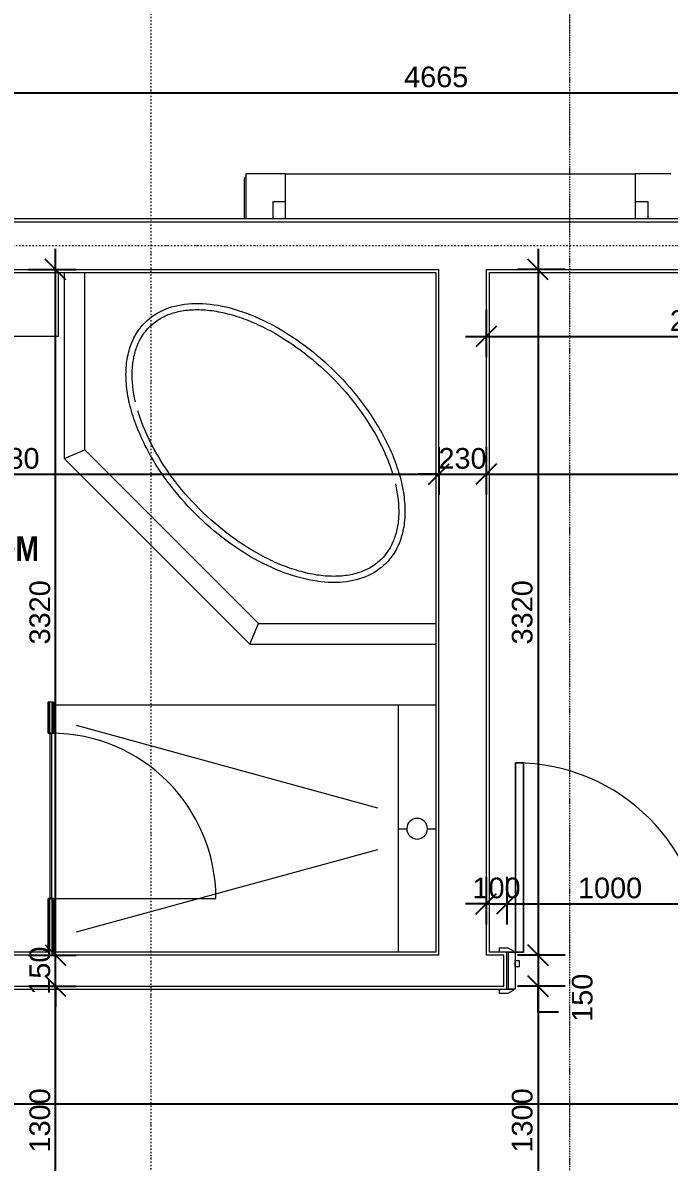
# Model space of a CAD drawing. Header units: millimetres. Extents: x -21051 to 202668, y -15646 to 13691.
# Drawn here: x 62866 to 65999, y 2055 to 7572 of the extents above; entities that cross this region are included whole.
import ezdxf

# ---------------------------------------------------------------- set-up
doc = ezdxf.new("R2010")
doc.units = ezdxf.units.MM
doc.linetypes.add('Dash dot', pattern=[15.875, 6.35, -4.7625, 0, -4.7625])
doc.linetypes.add('TD_Level Line', pattern=[8, 4, -2, 0, -2])
for name, color, linetype, lineweight in [('A-ANNO-DIMS', 211, 'Continuous', 9), ('A-AREA-IDEN', 2, 'Continuous', 9), ('A-DETL-MBND', 5, 'Continuous', 5), ('A-DOOR', 31, 'Continuous', 5), ('A-DOOR-FRAM', 31, 'Continuous', 5), ('A-FLOR', 192, 'Continuous', 5), ('A-GLAZ', 151, 'Continuous', 5), ('A-GLAZ-SILL', 1, 'Continuous', 5), ('A-WALL', 113, 'Continuous', 5), ('G-ANNO-SYMB', 111, 'Continuous', 9), ('I-WALL', 2, 'Continuous', 5), ('P-SANR-FIXT', 6, 'Continuous', 5), ('S-GRID', 1, 'Continuous', 9)]:
    doc.layers.add(name, color=color, linetype=linetype, lineweight=lineweight)
doc.layers.get('0').off()
doc.styles.add('Arial Narrow_B_1', font='ARIALNB.TTF', dxfattribs={"height": 120})
doc.styles.add('Arial_3', font='arial.ttf', dxfattribs={"height": 100})
doc.dimstyles.new('Arial_1_0', dxfattribs={"dimscale": 304.8, "dimtxt": 102.02594, "dimasz": 0.328084, "dimexe": 0.328084, "dimexo": 0.0625, "dimgap": 0.082021, "dimtad": 1, "dimdec": 0, "dimzin": 0, "dimdsep": 46, "dimtxsty": 'Arial_3', "dimblk1": 'OBLIQUE', "dimblk2": 'OBLIQUE', "dimsah": 1, "dimcen": 0.09, "dimdle": 0.328084, "dimazin": 0, "dimtfac": 1, "dimtdec": 4, "dimtix": 1, "dimtmove": 0, "dimatfit": 3, "dimfxl": 0.492126, "dimfxlon": 1, "dimtvp": 1, "dimtolj": 1, "dimtzin": 0, "dimarcsym": 2})
doc.dimstyles.new('Arial_1_0_1', dxfattribs={"dimscale": 304.8, "dimtxt": 102.02594, "dimasz": 0.328084, "dimexe": 0.328084, "dimexo": 0.0625, "dimgap": 0.082021, "dimtad": 1, "dimdec": 0, "dimzin": 0, "dimdsep": 46, "dimtxsty": 'Arial_3', "dimblk1": 'OBLIQUE', "dimblk2": 'OBLIQUE', "dimsah": 1, "dimcen": 0.09, "dimdle": 0.328084, "dimazin": 0, "dimtfac": 1, "dimtdec": 4, "dimtix": 1, "dimtmove": 1, "dimatfit": 3, "dimfxl": 0.492126, "dimfxlon": 1, "dimtvp": 1, "dimtolj": 1, "dimtzin": 0, "dimarcsym": 2})
pattern_1 = [(153.435, (9119, -8239.2), (-3067, -1022.33), [1270, -762, 1270, -762, -1615.6]), (153.435, (9119, -8239.2), (-3067, -1022.33), [-4064, 508, -1107.6]), (153.435, (9055.6, -8302.7), (-3067, -1022.33), [1016, -1270, 762, -762, -1869.6]), (153.435, (9055.6, -8302.7), (-3067, -1022.33), [-3810, 889, -980.6]), (153.435, (8865, -8302.7), (-3067, -1022.33), [762, -1524, 508, -762, -2123.6]), (153.435, (8865, -8302.7), (-3067, -1022.33), [-3556, 1143, -980.6]), (153.435, (9055.6, -8112.2), (-3067, -1022.33), [762, -1524, 635, -25618.6]), (153.435, (8865, -7921.7), (-3067, -1022.33), [381, -1905, 254, -25999.6]), (153.435, (8547.6, -8239.2), (-3067, -1022.33), [254, -1905, 254, -1016, -2250.6]), (153.435, (8547.6, -8239.2), (-3067, -1022.33), [-3429, 635, -1615.6]), (153.435, (8738, -7096.2), (-3067, -1022.33), [1270, -1905, 1524, -1006]), (153.435, (8928.6, -7096.2), (-3067, -1022.33), [1778, -1270, 1905, -752]), (153.435, (8865, -6969.2), (-3067, -1022.33), [2032, -1016, 1524, -1107.6]), (153.435, (8674.6, -6778.7), (-3067, -1022.33), [1270, -1778, 1016, -1615.6]), (153.435, (8293.6, -6969.2), (-3067, -1022.33), [635, -2540, 762, -1742.6]), (153.435, (8484, -6588.2), (-3067, -1022.33), [508, -2540, 508, -2123.6])]

# ---------------------------------------------------------------- blocks, each defined once
blk = doc.blocks.new('Doors_IntSgl - 1000x2700mm-1172079-01_First floor')
at = {"layer": 'A-DOOR'}
for p, q in [((-535, 110), (-495, 110)), ((-535, 90), (-535, 110)), ((-465, 90), (-500, 90)), ((-495, 110), (-469, 96)), ((500, 90), (465, 90)), ((469, 96), (495, 110)), ((495, 110), (535, 110)), ((535, 110), (535, 90)), ((-535, -110), (-535, -90)), ((-495, -110), (-535, -110)), ((-500, -90), (-465, -90)), ((-469, -96), (-495, -110)), ((420, -90), (458, -90)), ((420, -1006), (420, -90)), ((420, -90), (420, -1006)), ((458, -90), (420, -90)), ((458, -90), (458, -1006)), ((458, -1006), (458, -90)), ((465, -90), (500, -90)), ((495, -110), (469, -96)), ((535, -110), (495, -110)), ((535, -90), (535, -110)), ((458, -1006), (420, -1006)), ((420, -1006), (458, -1006))]:
    blk.add_line(p, q, dxfattribs=at)
for centre, radius, start, end in [((-473, 89), 8.06, 7.125, 60.2551), ((473, 89), 8.06, 119.7449, 172.875), ((-473, -89), 8.06, 299.7449, 352.875), ((-473, -89), 8.06, 299.7449, 352.875), ((458, -90), 916, 180, 270), ((473, -89), 8.06, 187.125, 240.2551), ((473, -89), 8.06, 187.125, 240.2551)]:
    blk.add_arc(centre, radius, start, end, dxfattribs=at)
at = {"layer": 'A-DOOR-FRAM'}
for p, q in [((-492, 90), (-460, 90)), ((-492, -90), (-492, 90)), ((-460, 90), (-460, -90)), ((460, 90), (492, 90)), ((460, -90), (460, 90)), ((492, 90), (492, -90)), ((-460, -18), (-441, -18)), ((-460, -50), (-460, -18)), ((-441, -50), (-460, -50)), ((-441, -18), (-441, -50)), ((441, -18), (460, -18)), ((441, -50), (441, -18)), ((460, -50), (441, -50)), ((460, -18), (460, -50)), ((-460, -90), (-492, -90)), ((492, -90), (460, -90))]:
    blk.add_line(p, q, dxfattribs=at)
blk = doc.blocks.new('1_9 ShowerEnclosure - 3 Exposed frame-1171516-01_First floor')
at = {"layer": 'A-GLAZ'}
h = blk.add_hatch(dxfattribs=at)
h.set_pattern_fill('FP_12', color=256, style=0, pattern_type=2)
h.set_pattern_definition(pattern_1)
h.paths.add_polyline_path([(612.5, -940), (337.5, -940), (337.5, -950), (612.5, -950)])
h.paths.add_polyline_path([(-462.5, -940), (-612.5, -940), (-612.5, -950), (-462.5, -950)])
at = {"layer": 'A-GLAZ-SILL'}
h = blk.add_hatch(dxfattribs=at)
h.set_pattern_fill('FP_12', color=256, style=0, pattern_type=2)
h.set_pattern_definition(pattern_1)
h.paths.add_polyline_path([(337.5, -940), (-462.5, -940), (-462.5, -950), (337.5, -950)])
at = {"layer": 'A-GLAZ'}
for p, q in [((-100, 640), (-500, -820)), ((500, -820), (100, 640)), ((337.5, -945), (337.5, -145)), ((-612.5, -932.5), (-462.5, -932.5)), ((-612.5, -932.5), (-612.5, -937.5)), ((-612.5, -937.5), (-612.5, -940)), ((-462.5, -937.5), (-612.5, -937.5)), ((-462.5, -937.5), (-462.5, -932.5)), ((-462.5, -940), (-462.5, -937.5)), ((337.5, -932.5), (597.5, -932.5)), ((337.5, -932.5), (337.5, -937.5)), ((337.5, -937.5), (337.5, -940)), ((597.5, -937.5), (337.5, -937.5)), ((-612.5, -940), (-462.5, -940)), ((-612.5, -940), (-612.5, -950)), ((-612.5, -950), (-612.5, -952.5)), ((-462.5, -950), (-612.5, -950)), ((-612.5, -952.5), (-462.5, -952.5)), ((-612.5, -952.5), (-612.5, -957.5)), ((-462.5, -957.5), (-612.5, -957.5)), ((-462.5, -940), (-462.5, -950)), ((337.5, -940), (-462.5, -940)), ((-462.5, -950), (-462.5, -940)), ((-462.5, -952.5), (-462.5, -950)), ((-462.5, -950), (337.5, -950)), ((-462.5, -957.5), (-462.5, -952.5)), ((337.5, -950), (337.5, -940)), ((337.5, -940), (612.5, -940)), ((337.5, -940), (337.5, -950)), ((337.5, -950), (337.5, -952.5)), ((612.5, -950), (337.5, -950)), ((337.5, -952.5), (597.5, -952.5)), ((337.5, -952.5), (337.5, -957.5)), ((597.5, -957.5), (337.5, -957.5)), ((612.5, -950), (612.5, -940))]:
    blk.add_line(p, q, dxfattribs=at)
for centre, radius, start, end in [((0, 830), 50, 90, 180), ((0, 830), 50, 180, 270), ((0, 830), 50, 360, 90), ((0, 830), 50, 270, 360), ((337.5, -945), 800, 90, 180)]:
    blk.add_arc(centre, radius, start, end, dxfattribs=at)
at = {"layer": 'A-GLAZ-SILL'}
for p, q in [((0, 880), (0, 920)), ((0, 740), (0, 780)), ((597.5, 740), (-600, 740))]:
    blk.add_line(p, q, dxfattribs=at)
blk = doc.blocks.new('PLU_1_3_Bath_Adoni - PLU_1_3_Bath_Adoni-1187623-01_First floor')
at = {"layer": 'P-SANR-FIXT'}
for p, q in [((-59.7, 818.5), (-56.2, 819.2)), ((57.4, 819.1), (59.3, 818.6)), ((-226.7, 728), (-222.4, 731.9)), ((223.9, 730.6), (225.3, 729.4)), ((-276, 676.5), (-271.4, 681.7)), ((-320.3, 616.9), (-319, 618.7)), ((426.3, 386), (428, 380.3)), ((450.3, 295.9), (451.6, 289.9)), ((468.1, 199.6), (468.6, 196.2)), ((-468.1, -199.6), (-468.6, -196.2)), ((-450.3, -295.9), (-451.6, -289.9)), ((-426.3, -386), (-428, -380.3)), ((320.3, -616.9), (319, -618.7)), ((276, -676.5), (271.4, -681.7)), ((-223.3, -731.2), (-225.3, -729.4)), ((226.7, -728), (222.4, -731.9)), ((-57.4, -819.1), (-59.3, -818.6)), ((59.7, -818.5), (56.2, -819.2))]:
    blk.add_line(p, q, dxfattribs=at)
for points, knots in [([(-304.8, 585.5), (-276.5, 630.9), (-229.4, 689.3), (-161.1, 744.2), (-90.4, 783.4), (-36.1, 795), (0, 795)], [-0.24, -0.24, -0.24, -0.24, -0.16, -0.12, -0.08, 0, 0, 0, 0]), ([(0, 795), (20.3, 795), (61, 790.1), (121.5, 767.9), (180.7, 730.6), (237.1, 678.6), (289.5, 612.5), (336.4, 533.7), (376.5, 443.7), (417.5, 318.8), (449, 152.9), (456.5, -51.3), (434.1, -252.1), (387.9, -419.7), (346.4, -511.6), (327.2, -547.1)], [-1, -1, -1, -1, -0.955, -0.91, -0.865, -0.82, -0.775, -0.73, -0.685, -0.64, -0.56, -0.48, -0.4, -0.32, -0.2617602, -0.2617602, -0.2617602, -0.2617602]), ([(0, -795), (-20.3, -795), (-61, -790.1), (-121.5, -767.9), (-180.7, -730.6), (-237.1, -678.6), (-289.5, -612.5), (-336.4, -533.7), (-376.5, -443.7), (-417.5, -318.8), (-449, -152.9), (-456.5, 51.3), (-434.1, 252.1), (-387.9, 419.7), (-346.4, 511.6), (-327.2, 547.1)], [-1, -1, -1, -1, -0.955, -0.91, -0.865, -0.82, -0.775, -0.73, -0.685, -0.64, -0.56, -0.48, -0.4, -0.32, -0.2617602, -0.2617602, -0.2617602, -0.2617602]), ([(304.8, -585.5), (276.5, -630.9), (229.4, -689.3), (161.1, -744.2), (90.4, -783.4), (36.1, -795), (0, -795)], [-0.24, -0.24, -0.24, -0.24, -0.16, -0.12, -0.08, 0, 0, 0, 0])]:
    blk.add_open_spline(points, degree=3, knots=knots, dxfattribs=at)
blk = doc.blocks.new('tub - tub-1188589-01_First floor')
at = {"layer": 'P-SANR-FIXT'}
for p, q in [((5149.8, 960.5), (4279.9, 31.5)), ((6049.2, 990.1), (5149.8, 960.5)), ((5149.8, 960.5), (5194.5, 861.9)), ((5194.5, 861.9), (6052.5, 890.1)), ((5194.5, 861.9), (4381.2, -6.6)), ((4279.9, 31.5), (4381.2, -6.6)), ((4279.9, 31.5), (4309.5, -867.9)), ((4381.2, -6.6), (4409.5, -864.6))]:
    blk.add_line(p, q, dxfattribs=at)
for points in [[(4692.9, -613.6), (4664.5, -587.1), (4618.8, -522.1), (4587.3, -395.1), (4594.7, -245.7), (4640.6, -82.8), (4722.3, 84.3), (4835.1, 245.9), (4972.4, 392.5), (5106.9, 500.2), (5226.9, 573.9), (5327.6, 622), (5426.6, 655.7), (5521.8, 674.2), (5610.9, 677), (5692, 664.2), (5763.2, 636), (5802.9, 607.4), (5820.7, 590.8)], [(5820.7, 590.8), (5849, 564.3), (5894.7, 499.3), (5926.2, 372.3), (5918.8, 222.9), (5872.9, 60), (5791.2, -107.1), (5678.5, -268.7), (5541.2, -415.3), (5406.6, -523), (5286.7, -596.7), (5186, -644.8), (5087, -678.5), (4991.8, -697), (4902.6, -699.8), (4821.6, -687), (4750.4, -658.8), (4710.6, -630.2), (4692.9, -613.6)]]:
    blk.add_open_spline(points, degree=3, knots=[0, 0, 0, 0, 0.076923, 0.153846, 0.230769, 0.307692, 0.384615, 0.461538, 0.538462, 0.615385, 0.663462, 0.711538, 0.759615, 0.807692, 0.855769, 0.903846, 0.951923, 1, 1, 1, 1], dxfattribs=at)
blk = doc.blocks.new('hood 8 - hood 1-1198455-01_First floor')
at = {"layer": 'A-DETL-MBND'}
for p, q in [((6163.2, 11447.4), (5965.8, 11440.9)), ((6183.4, 11440.6), (5966, 11433.5)), ((6163.4, 11440), (6163.2, 11447.4)), ((6189.7, 11247.7), (6183.4, 11440.6)), ((5970.4, 11301.1), (6055.3, 11303.8)), ((6055.3, 11303.8), (6057.3, 11243.3)), ((5972.3, 11240.5), (6189.7, 11247.7)), ((6189.7, 11247.7), (6245.4, 9554.1)), ((6245.4, 9554.1), (6028, 9546.9)), ((6113, 9549.7), (6115, 9489.2)), ((6251.1, 9381.6), (6245.4, 9554.1)), ((6115, 9489.2), (6030, 9486.4))]:
    blk.add_line(p, q, dxfattribs=at)
blk = doc.blocks.new('_Oblique')
at = {"color": 0, "linetype": 'ByBlock', "lineweight": -2}
blk.add_line((-0.5, -0.5), (0.5, 0.5), dxfattribs=at)
blk = doc.blocks.new('*D903')
at = {"layer": 'A-ANNO-DIMS', "color": 0, "lineweight": -2, "transparency": 16777216}
for p, q in [((62537, 7102.4), (62537, 7333.4)), ((67202, 7102.4), (67202, 7333.4)), ((62437, 7233.4), (67302, 7233.4))]:
    blk.add_line(p, q, dxfattribs=at)
at = {"layer": 'Defpoints', "color": 0, "transparency": 16777216}
for p in [(67202, 7233.4), (62537, 7083.4), (67202, 7083.4)]:
    blk.add_point(p, dxfattribs=at)
at = {"layer": 'A-ANNO-DIMS', "color": 0, "lineweight": -2, "transparency": 16777216, "xscale": 100, "yscale": 100, "zscale": 100, "rotation": 180}
blk.add_blockref('_Oblique', (62537, 7233.4), dxfattribs=at)
at = {"layer": 'A-ANNO-DIMS', "color": 0, "lineweight": -2, "transparency": 16777216, "xscale": 100, "yscale": 100, "zscale": 100}
blk.add_blockref('_Oblique', (67202, 7233.4), dxfattribs=at)
at = {"layer": 'A-ANNO-DIMS', "color": 0, "transparency": 16777216, "insert": (64869.5, 7309.4), "char_height": 100, "width": 369.177, "attachment_point": 5, "style": 'Arial_3'}
blk.add_mtext('\\A1;4665', dxfattribs=at)
blk = doc.blocks.new('*D912')
at = {"layer": 'A-ANNO-DIMS', "color": 0, "lineweight": -2, "transparency": 16777216}
for p, q in [((60702, 5517.1), (60702, 5286.1)), ((64882, 5517.1), (64882, 5286.1)), ((60602, 5386.1), (64982, 5386.1))]:
    blk.add_line(p, q, dxfattribs=at)
at = {"layer": 'Defpoints', "color": 0, "transparency": 16777216}
for p in [(60702, 5536.1), (64882, 5536.1), (64882, 5386.1)]:
    blk.add_point(p, dxfattribs=at)
at = {"layer": 'A-ANNO-DIMS', "color": 0, "lineweight": -2, "transparency": 16777216, "xscale": 100, "yscale": 100, "zscale": 100, "rotation": 180}
blk.add_blockref('_Oblique', (60702, 5386.1), dxfattribs=at)
at = {"layer": 'A-ANNO-DIMS', "color": 0, "lineweight": -2, "transparency": 16777216, "xscale": 100, "yscale": 100, "zscale": 100}
blk.add_blockref('_Oblique', (64882, 5386.1), dxfattribs=at)
at = {"layer": 'A-ANNO-DIMS', "color": 0, "transparency": 16777216, "insert": (62792, 5462.2), "char_height": 100, "width": 369.177, "attachment_point": 5, "style": 'Arial_3'}
blk.add_mtext('\\A1;4180', dxfattribs=at)
blk = doc.blocks.new('*D913')
at = {"layer": 'A-ANNO-DIMS', "color": 0, "lineweight": -2, "transparency": 16777216}
for p, q in [((64882, 5517.1), (64882, 5286.1)), ((65112, 5517.1), (65112, 5286.1)), ((64882, 5386.1), (64782, 5386.1)), ((64882, 5386.1), (65112, 5386.1)), ((65112, 5386.1), (65212, 5386.1))]:
    blk.add_line(p, q, dxfattribs=at)
at = {"layer": 'Defpoints', "color": 0, "transparency": 16777216}
for p in [(64882, 5536.1), (65112, 5536.1), (65112, 5386.1)]:
    blk.add_point(p, dxfattribs=at)
at = {"layer": 'A-ANNO-DIMS', "color": 0, "lineweight": -2, "transparency": 16777216, "xscale": 100, "yscale": 100, "zscale": 100}
blk.add_blockref('_Oblique', (64882, 5386.1), dxfattribs=at)
at = {"layer": 'A-ANNO-DIMS', "color": 0, "lineweight": -2, "transparency": 16777216, "xscale": 100, "yscale": 100, "zscale": 100, "rotation": 180}
blk.add_blockref('_Oblique', (65112, 5386.1), dxfattribs=at)
at = {"layer": 'A-ANNO-DIMS', "color": 0, "transparency": 16777216, "insert": (64997, 5462.2), "char_height": 100, "width": 276.883, "attachment_point": 5, "style": 'Arial_3'}
blk.add_mtext('\\A1;230', dxfattribs=at)
blk = doc.blocks.new('*D914')
at = {"layer": 'A-ANNO-DIMS', "color": 0, "lineweight": -2, "transparency": 16777216}
for p, q in [((65112, 5517.1), (65112, 5286.1)), ((69522, 5517.1), (69522, 5286.1)), ((65012, 5386.1), (69622, 5386.1))]:
    blk.add_line(p, q, dxfattribs=at)
at = {"layer": 'Defpoints', "color": 0, "transparency": 16777216}
for p in [(65112, 5536.1), (69522, 5536.1), (69522, 5386.1)]:
    blk.add_point(p, dxfattribs=at)
at = {"layer": 'A-ANNO-DIMS', "color": 0, "lineweight": -2, "transparency": 16777216, "xscale": 100, "yscale": 100, "zscale": 100, "rotation": 180}
blk.add_blockref('_Oblique', (65112, 5386.1), dxfattribs=at)
at = {"layer": 'A-ANNO-DIMS', "color": 0, "lineweight": -2, "transparency": 16777216, "xscale": 100, "yscale": 100, "zscale": 100}
blk.add_blockref('_Oblique', (69522, 5386.1), dxfattribs=at)
at = {"layer": 'A-ANNO-DIMS', "color": 0, "transparency": 16777216, "insert": (67317, 5462.2), "char_height": 100, "width": 369.177, "attachment_point": 5, "style": 'Arial_3'}
blk.add_mtext('\\A1;4410', dxfattribs=at)
blk = doc.blocks.new('*D954')
at = {"layer": 'A-ANNO-DIMS', "color": 0, "lineweight": -2, "transparency": 16777216}
for p, q in [((57502, 2467.9), (57502, 2236.9)), ((66372, 2467.9), (66372, 2236.9)), ((57402, 2336.9), (66472, 2336.9))]:
    blk.add_line(p, q, dxfattribs=at)
at = {"layer": 'Defpoints', "color": 0, "transparency": 16777216}
for p in [(57502, 2486.9), (66372, 2486.9), (66372, 2336.9)]:
    blk.add_point(p, dxfattribs=at)
at = {"layer": 'A-ANNO-DIMS', "color": 0, "lineweight": -2, "transparency": 16777216, "xscale": 100, "yscale": 100, "zscale": 100, "rotation": 180}
blk.add_blockref('_Oblique', (57502, 2336.9), dxfattribs=at)
at = {"layer": 'A-ANNO-DIMS', "color": 0, "lineweight": -2, "transparency": 16777216, "xscale": 100, "yscale": 100, "zscale": 100}
blk.add_blockref('_Oblique', (66372, 2336.9), dxfattribs=at)
at = {"layer": 'A-ANNO-DIMS', "color": 0, "transparency": 16777216, "insert": (61937, 2413), "char_height": 100, "width": 369.177, "attachment_point": 5, "style": 'Arial_3'}
blk.add_mtext('\\A1;8870', dxfattribs=at)
blk = doc.blocks.new('*D963')
at = {"layer": 'A-ANNO-DIMS', "color": 0, "lineweight": -2, "transparency": 16777216}
for p, q in [((65112, 3437.1), (65112, 3206.2)), ((65212, 3437.1), (65212, 3206.2)), ((65112, 3306.2), (65012, 3306.2)), ((65112, 3306.2), (65212, 3306.2)), ((65212, 3306.2), (65312, 3306.2))]:
    blk.add_line(p, q, dxfattribs=at)
at = {"layer": 'Defpoints', "color": 0, "transparency": 16777216}
for p in [(65112, 3456.2), (65212, 3456.2), (65212, 3306.2)]:
    blk.add_point(p, dxfattribs=at)
at = {"layer": 'A-ANNO-DIMS', "color": 0, "lineweight": -2, "transparency": 16777216, "xscale": 100, "yscale": 100, "zscale": 100}
blk.add_blockref('_Oblique', (65112, 3306.2), dxfattribs=at)
at = {"layer": 'A-ANNO-DIMS', "color": 0, "lineweight": -2, "transparency": 16777216, "xscale": 100, "yscale": 100, "zscale": 100, "rotation": 180}
blk.add_blockref('_Oblique', (65212, 3306.2), dxfattribs=at)
at = {"layer": 'A-ANNO-DIMS', "color": 0, "transparency": 16777216, "insert": (65162, 3382.2), "char_height": 100, "width": 276.883, "attachment_point": 5, "style": 'Arial_3'}
blk.add_mtext('\\A1;100', dxfattribs=at)
blk = doc.blocks.new('*D964')
at = {"layer": 'A-ANNO-DIMS', "color": 0, "lineweight": -2, "transparency": 16777216}
for p, q in [((65212, 3437.1), (65212, 3206.2)), ((66212, 3437.1), (66212, 3206.2)), ((65112, 3306.2), (66312, 3306.2))]:
    blk.add_line(p, q, dxfattribs=at)
at = {"layer": 'Defpoints', "color": 0, "transparency": 16777216}
for p in [(65212, 3456.2), (66212, 3456.2), (66212, 3306.2)]:
    blk.add_point(p, dxfattribs=at)
at = {"layer": 'A-ANNO-DIMS', "color": 0, "lineweight": -2, "transparency": 16777216, "xscale": 100, "yscale": 100, "zscale": 100, "rotation": 180}
blk.add_blockref('_Oblique', (65212, 3306.2), dxfattribs=at)
at = {"layer": 'A-ANNO-DIMS', "color": 0, "lineweight": -2, "transparency": 16777216, "xscale": 100, "yscale": 100, "zscale": 100}
blk.add_blockref('_Oblique', (66212, 3306.2), dxfattribs=at)
at = {"layer": 'A-ANNO-DIMS', "color": 0, "transparency": 16777216, "insert": (65712, 3382.2), "char_height": 100, "width": 369.177, "attachment_point": 5, "style": 'Arial_3'}
blk.add_mtext('\\A1;1000', dxfattribs=at)
blk = doc.blocks.new('*D967')
at = {"layer": 'A-ANNO-DIMS', "color": 0, "lineweight": -2, "transparency": 16777216}
for p, q in [((65112, 6184.5), (65112, 5953.6)), ((67202, 6184.5), (67202, 5953.6)), ((65012, 6053.6), (67302, 6053.6))]:
    blk.add_line(p, q, dxfattribs=at)
at = {"layer": 'Defpoints', "color": 0, "transparency": 16777216}
for p in [(65112, 6203.6), (67202, 6203.6), (67202, 6053.6)]:
    blk.add_point(p, dxfattribs=at)
at = {"layer": 'A-ANNO-DIMS', "color": 0, "lineweight": -2, "transparency": 16777216, "xscale": 100, "yscale": 100, "zscale": 100, "rotation": 180}
blk.add_blockref('_Oblique', (65112, 6053.6), dxfattribs=at)
at = {"layer": 'A-ANNO-DIMS', "color": 0, "lineweight": -2, "transparency": 16777216, "xscale": 100, "yscale": 100, "zscale": 100}
blk.add_blockref('_Oblique', (67202, 6053.6), dxfattribs=at)
at = {"layer": 'A-ANNO-DIMS', "color": 0, "transparency": 16777216, "insert": (66157, 6129.6), "char_height": 100, "width": 369.177, "attachment_point": 5, "style": 'Arial_3'}
blk.add_mtext('\\A1;2090', dxfattribs=at)
blk = doc.blocks.new('*D1068')
at = {"layer": 'A-ANNO-DIMS', "color": 0, "lineweight": -2, "transparency": 16777216}
for p, q in [((65362.8, 6477.3), (65362.8, 2957.3)), ((65493.8, 6377.3), (65262.8, 6377.3)), ((65493.8, 3057.3), (65262.8, 3057.3))]:
    blk.add_line(p, q, dxfattribs=at)
at = {"layer": 'Defpoints', "color": 0, "transparency": 16777216}
for p in [(65512.8, 6377.3), (65362.8, 3057.3), (65512.8, 3057.3)]:
    blk.add_point(p, dxfattribs=at)
at = {"layer": 'A-ANNO-DIMS', "color": 0, "lineweight": -2, "transparency": 16777216, "xscale": 100, "yscale": 100, "zscale": 100}
for p, rotation in [((65362.8, 6377.3), 90), ((65362.8, 3057.3), 270)]:
    blk.add_blockref('_Oblique', p, dxfattribs=dict(at, rotation=rotation))
at = {"layer": 'A-ANNO-DIMS', "color": 0, "transparency": 16777216, "insert": (65286.7, 4717.3), "char_height": 100, "width": 369.177, "attachment_point": 5, "rotation": 90, "style": 'Arial_3'}
blk.add_mtext('\\A1;3320', dxfattribs=at)
blk = doc.blocks.new('*D1069')
at = {"layer": 'A-ANNO-DIMS', "color": 0, "lineweight": -2, "transparency": 16777216}
for p, q in [((65362.8, 3157.3), (65362.8, 2807.3)), ((65493.8, 3057.3), (65262.8, 3057.3)), ((65493.8, 2907.3), (65262.8, 2907.3)), ((65362.8, 2781.4), (65362.8, 2907.3)), ((65462.8, 2781.4), (65362.8, 2781.4))]:
    blk.add_line(p, q, dxfattribs=at)
at = {"layer": 'Defpoints', "color": 0, "transparency": 16777216}
for p in [(65512.8, 3057.3), (65362.8, 2907.3), (65512.8, 2907.3)]:
    blk.add_point(p, dxfattribs=at)
at = {"layer": 'A-ANNO-DIMS', "color": 0, "lineweight": -2, "transparency": 16777216, "xscale": 100, "yscale": 100, "zscale": 100}
for p, rotation in [((65362.8, 3057.3), 90), ((65362.8, 2907.3), 270)]:
    blk.add_blockref('_Oblique', p, dxfattribs=dict(at, rotation=rotation))
at = {"layer": 'A-ANNO-DIMS', "color": 0, "transparency": 16777216, "insert": (65526.8, 2734.6), "char_height": 100, "width": 276.883, "attachment_point": 1, "rotation": 90, "line_spacing_factor": 0.941778, "style": 'Arial_3'}
blk.add_mtext('\\A1;150', dxfattribs=at)
blk = doc.blocks.new('*D1070')
at = {"layer": 'A-ANNO-DIMS', "color": 0, "lineweight": -2, "transparency": 16777216}
for p, q in [((65362.8, 3007.3), (65362.8, 1507.3)), ((65493.8, 2907.3), (65262.8, 2907.3)), ((65493.8, 1607.3), (65262.8, 1607.3))]:
    blk.add_line(p, q, dxfattribs=at)
at = {"layer": 'Defpoints', "color": 0, "transparency": 16777216}
for p in [(65512.8, 2907.3), (65362.8, 1607.3), (65512.8, 1607.3)]:
    blk.add_point(p, dxfattribs=at)
at = {"layer": 'A-ANNO-DIMS', "color": 0, "lineweight": -2, "transparency": 16777216, "xscale": 100, "yscale": 100, "zscale": 100}
for p, rotation in [((65362.8, 2907.3), 90), ((65362.8, 1607.3), 270)]:
    blk.add_blockref('_Oblique', p, dxfattribs=dict(at, rotation=rotation))
at = {"layer": 'A-ANNO-DIMS', "color": 0, "transparency": 16777216, "insert": (65286.7, 2257.3), "char_height": 100, "width": 369.177, "attachment_point": 5, "rotation": 90, "style": 'Arial_3'}
blk.add_mtext('\\A1;1300', dxfattribs=at)
blk = doc.blocks.new('*D1104')
at = {"layer": 'A-ANNO-DIMS', "color": 0, "lineweight": -2, "transparency": 16777216}
for p, q in [((63025.3, 1507.3), (63025.3, 3007.3)), ((62894.4, 2907.3), (63125.3, 2907.3)), ((62894.4, 1607.3), (63125.3, 1607.3))]:
    blk.add_line(p, q, dxfattribs=at)
at = {"layer": 'Defpoints', "color": 0, "transparency": 16777216}
for p in [(62875.3, 2907.3), (63025.3, 2907.3), (62875.3, 1607.3)]:
    blk.add_point(p, dxfattribs=at)
at = {"layer": 'A-ANNO-DIMS', "color": 0, "lineweight": -2, "transparency": 16777216, "xscale": 100, "yscale": 100, "zscale": 100}
for p, rotation in [((63025.3, 2907.3), 90), ((63025.3, 1607.3), 270)]:
    blk.add_blockref('_Oblique', p, dxfattribs=dict(at, rotation=rotation))
at = {"layer": 'A-ANNO-DIMS', "color": 0, "transparency": 16777216, "insert": (62949.2, 2257.3), "char_height": 100, "width": 369.177, "attachment_point": 5, "rotation": 90, "style": 'Arial_3'}
blk.add_mtext('\\A1;1300', dxfattribs=at)
blk = doc.blocks.new('*D1105')
at = {"layer": 'A-ANNO-DIMS', "color": 0, "lineweight": -2, "transparency": 16777216}
for p, q in [((63025.3, 3057.3), (63025.3, 3157.3)), ((62894.4, 3057.3), (63125.3, 3057.3)), ((63025.3, 2907.3), (63025.3, 3057.3)), ((62894.4, 2907.3), (63125.3, 2907.3)), ((63025.3, 2907.3), (63025.3, 2807.3))]:
    blk.add_line(p, q, dxfattribs=at)
at = {"layer": 'Defpoints', "color": 0, "transparency": 16777216}
for p in [(62875.3, 3057.3), (63025.3, 3057.3), (62875.3, 2907.3)]:
    blk.add_point(p, dxfattribs=at)
at = {"layer": 'A-ANNO-DIMS', "color": 0, "lineweight": -2, "transparency": 16777216, "xscale": 100, "yscale": 100, "zscale": 100}
for p, rotation in [((63025.3, 3057.3), 270), ((63025.3, 2907.3), 90)]:
    blk.add_blockref('_Oblique', p, dxfattribs=dict(at, rotation=rotation))
at = {"layer": 'A-ANNO-DIMS', "color": 0, "transparency": 16777216, "insert": (62949.3, 2982.3), "char_height": 100, "width": 276.883, "attachment_point": 5, "rotation": 90, "style": 'Arial_3'}
blk.add_mtext('\\A1;150', dxfattribs=at)
blk = doc.blocks.new('*D1106')
at = {"layer": 'A-ANNO-DIMS', "color": 0, "lineweight": -2, "transparency": 16777216}
for p, q in [((63025.3, 2957.3), (63025.3, 6477.3)), ((62894.4, 6377.3), (63125.3, 6377.3)), ((62894.4, 3057.3), (63125.3, 3057.3))]:
    blk.add_line(p, q, dxfattribs=at)
at = {"layer": 'Defpoints', "color": 0, "transparency": 16777216}
for p in [(62875.3, 6377.3), (63025.3, 6377.3), (62875.3, 3057.3)]:
    blk.add_point(p, dxfattribs=at)
at = {"layer": 'A-ANNO-DIMS', "color": 0, "lineweight": -2, "transparency": 16777216, "xscale": 100, "yscale": 100, "zscale": 100}
for p, rotation in [((63025.3, 6377.3), 90), ((63025.3, 3057.3), 270)]:
    blk.add_blockref('_Oblique', p, dxfattribs=dict(at, rotation=rotation))
at = {"layer": 'A-ANNO-DIMS', "color": 0, "transparency": 16777216, "insert": (62949.2, 4717.3), "char_height": 100, "width": 369.177, "attachment_point": 5, "rotation": 90, "style": 'Arial_3'}
blk.add_mtext('\\A1;3320', dxfattribs=at)

msp = doc.modelspace()

# ---------------------------------------------------------------- linework, layer by layer
at = {"layer": 'A-FLOR'}
for p, q in [((63027, 3072.3), (63027, 4269.8)), ((63027, 4269.8), (64867, 4269.8))]:
    msp.add_line(p, q, dxfattribs=at)
at = {"layer": 'A-WALL', "lineweight": 18}
for p, q in [((67187, 6607.3), (62552, 6607.3)), ((62552, 6377.3), (64882, 6377.3)), ((64882, 3057.3), (64882, 6377.3)), ((65112, 6377.3), (67187, 6377.3)), ((65112, 6377.3), (65112, 3057.3)), ((62997, 3072.3), (62427, 3072.3)), ((62997, 3057.3), (62442, 3057.3)), ((64867, 3072.3), (63007, 3072.3)), ((64882, 3057.3), (63007, 3057.3)), ((65197, 3057.3), (65112, 3057.3)), ((65212, 3072.3), (65127, 3072.3)), ((65197, 2907.3), (65197, 3057.3)), ((65212, 2892.3), (65212, 3072.3)), ((62427, 2892.3), (65212, 2892.3)), ((62442, 2907.3), (65197, 2907.3))]:
    msp.add_line(p, q, dxfattribs=at)
at = {"layer": 'A-WALL'}
for p, q in [((63037, 6362.3), (63037, 6052.3)), ((63037, 6052.3), (60717, 6052.3))]:
    msp.add_line(p, q, dxfattribs=at)
at = {"layer": 'G-ANNO-SYMB', "linetype": 'TD_Level Line', "lineweight": 18}
msp.add_line((65515.8, 11796.5), (65515.8, -14198.9), dxfattribs=at)
at = {"layer": 'I-WALL', "lineweight": 18}
for p, q in [((67202, 6622.3), (62537, 6622.3)), ((62537, 6362.3), (64867, 6362.3)), ((64867, 6362.3), (64867, 3072.3)), ((65127, 6362.3), (67202, 6362.3)), ((65127, 3072.3), (65127, 6362.3))]:
    msp.add_line(p, q, dxfattribs=at)
at = {"layer": 'S-GRID', "linetype": 'Dash dot', "lineweight": 18}
for p, q in [((63487, 9294.4), (63487, -11707.8)), ((71865.6, 6492.3), (47999.8, 6492.3))]:
    msp.add_line(p, q, dxfattribs=at)

# ---------------------------------------------------------------- block references
at = {"layer": 'A-DETL-MBND', "rotation": 88.11700695989701}
msp.add_blockref('hood 8 - hood 1-1198455-01_First floor', (75177.9, 283.9), dxfattribs=at)
at = {"layer": 'A-DOOR', "rotation": 180}
msp.add_blockref('Doors_IntSgl - 1000x2700mm-1172079-01_First floor', (65712, 2982.3), dxfattribs=at)
at = {"layer": 'A-GLAZ', "rotation": 270}
msp.add_blockref('1_9 ShowerEnclosure - 3 Exposed frame-1171516-01_First floor', (63947, 3669.8), dxfattribs=at)
at = {"layer": 'P-SANR-FIXT'}
for name, p, rotation in [('PLU_1_3_Bath_Adoni - PLU_1_3_Bath_Adoni-1187623-01_First floor', (64042.1, 5537.4), 224.9999999999997), ('tub - tub-1188589-01_First floor', (63858, 283.9), 88.11700695989701)]:
    msp.add_blockref(name, p, dxfattribs=dict(at, rotation=rotation))

# ---------------------------------------------------------------- texts
at = {"layer": 'A-AREA-IDEN', "insert": (61517.4, 5086), "char_height": 120, "width": 1843.881, "attachment_point": 1, "style": 'Arial Narrow_B_1'}
msp.add_mtext('MASTER BATHROOM', dxfattribs=at)

# ---------------------------------------------------------------- dimensions: what is measured, and where the dimension line sits
at = {"layer": 'A-ANNO-DIMS'}
for base, p1, p2, override, picture, middle in [((67202, 7233.4), (62537, 7083.4), (67202, 7083.4), {"dimpost": '<>', "dimfxl": 4665}, '*D903', (64869.5, 7309.4)), ((67202, 6053.6), (65112, 6203.6), (67202, 6203.6), {"dimpost": '<>', "dimfxl": 2090}, '*D967', (66157, 6129.6)), ((64882, 5386.1), (60702, 5536.1), (64882, 5536.1), {"dimpost": '<>', "dimfxl": 4180}, '*D912', (62792, 5462.2)), ((65112, 5386.1), (64882, 5536.1), (65112, 5536.1), {"dimpost": '<>', "dimfxl": 230}, '*D913', (64997, 5462.2)), ((69522, 5386.1), (65112, 5536.1), (69522, 5536.1), {"dimpost": '<>', "dimfxl": 4410}, '*D914', (67317, 5462.2)), ((65212, 3306.2), (65112, 3456.2), (65212, 3456.2), {"dimpost": '<>', "dimfxl": 100}, '*D963', (65162, 3382.2)), ((66212, 3306.2), (65212, 3456.2), (66212, 3456.2), {"dimpost": '<>', "dimfxl": 1000}, '*D964', (65712, 3382.2)), ((66372, 2336.9), (57502, 2486.9), (66372, 2486.9), {"dimpost": '<>', "dimfxl": 8870}, '*D954', (61937, 2413))]:
    dim = msp.add_linear_dim(base=base, p1=p1, p2=p2, dimstyle='Arial_1_0', override=override, dxfattribs=at)
    dim.commit()
    dim.dimension.update_dxf_attribs({"geometry": picture, "text_midpoint": middle})
for base, p1, p2, override, picture, middle in [((63025.3, 6377.3), (62875.3, 3057.3), (62875.3, 6377.3), {"dimpost": '<>', "dimfxl": 3320}, '*D1106', (62949.2, 4717.3)), ((65362.8, 3057.3), (65512.8, 6377.3), (65512.8, 3057.3), {"dimpost": '<>', "dimfxl": 3320}, '*D1068', (65286.7, 4717.3)), ((63025.3, 3057.3), (62875.3, 2907.3), (62875.3, 3057.3), {"dimpost": '<>', "dimfxl": 150}, '*D1105', (62949.3, 2982.3)), ((63025.3, 2907.3), (62875.3, 1607.3), (62875.3, 2907.3), {"dimpost": '<>', "dimfxl": 1300}, '*D1104', (62949.2, 2257.3)), ((65362.8, 1607.3), (65512.8, 2907.3), (65512.8, 1607.3), {"dimpost": '<>', "dimfxl": 1300}, '*D1070', (65286.7, 2257.3))]:
    dim = msp.add_linear_dim(base=base, p1=p1, p2=p2, angle=90, dimstyle='Arial_1_0', override=override, dxfattribs=at)
    dim.commit()
    dim.dimension.update_dxf_attribs({"geometry": picture, "text_midpoint": middle})
dim = msp.add_linear_dim(base=(65362.8, 2907.3), p1=(65512.8, 3057.3), p2=(65512.8, 2907.3), angle=90, dimstyle='Arial_1_0_1', override={"dimpost": '<>', "dimfxl": 150}, dxfattribs=at)
dim.commit()
dim.dimension.update_dxf_attribs({"geometry": '*D1069', "text_midpoint": (65484.9, 2781.4), "dimtype": 160, "text_rotation": 90})

doc.saveas('drawing.dxf')
